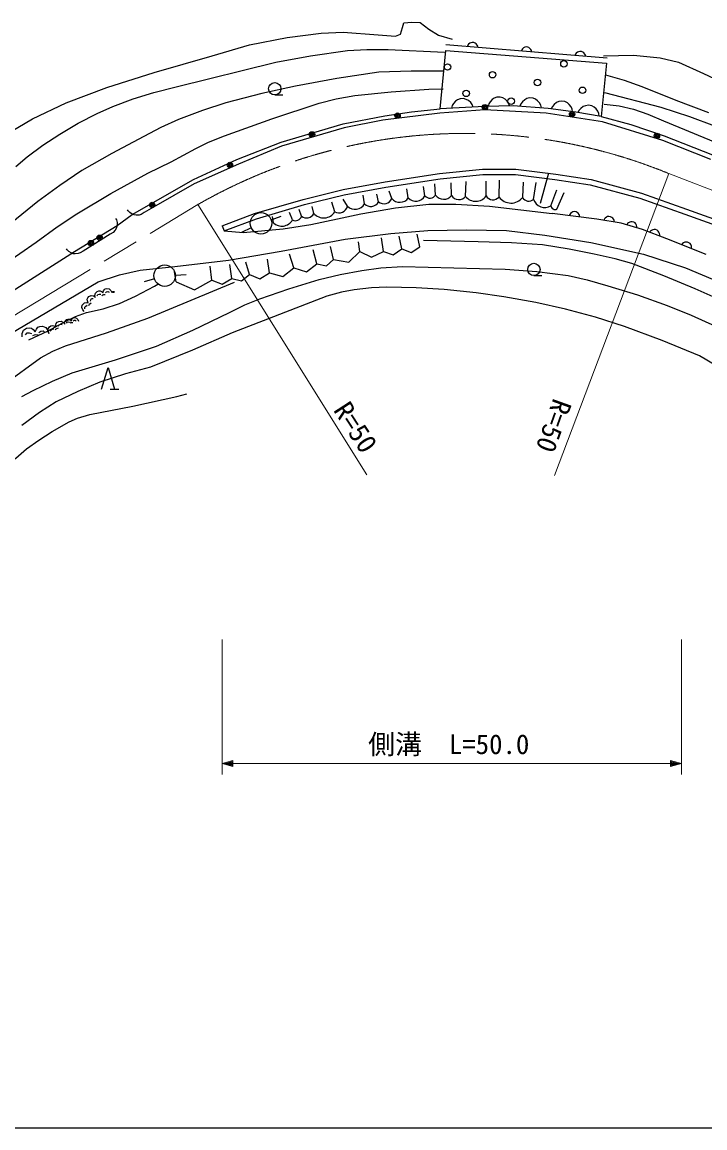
# Model space of a CAD drawing. Units: millimetres, scale not verified. Extents: x 40000 to 680000, y 20000 to 380000.
# Drawn here: x 282650 to 346133, y 205000 to 307816 of the extents above; entities that cross this region are included whole.
import ezdxf
from ezdxf.enums import TextEntityAlignment as Align

# ---------------------------------------------------------------- set-up
doc = ezdxf.new("R2010")
doc.units = ezdxf.units.MM
doc.header["$LTSCALE"] = 1000
doc.linetypes.add('CHAIN', pattern=[18.5, 12, -1.5, 3.5, -1.5])
for name, color, linetype, lineweight in [('M-BGD', 7, 'Continuous', 25), ('M-BMK', 2, 'CHAIN', 13), ('M-STR-HTXT', 7, 'Continuous', 13), ('M-TTL-BAND', 7, 'Continuous', 25)]:
    doc.layers.add(name, color=color, linetype=linetype, lineweight=lineweight)
doc.styles.add('ＭＳ ゴシック', font='')
doc.styles.get('ＭＳ ゴシック').set_extended_font_data('MS Gothic')

msp = doc.modelspace()

# ---------------------------------------------------------------- linework, layer by layer
at = {"layer": 'M-BGD'}
for p, q in [((318008, 307329), (318129, 307735)), ((318129, 307735), (318898, 307816)), ((318898, 307816), (319667, 307775)), ((319667, 307775), (320476, 307167)), ((303806, 305709), (307286, 306398)), ((307286, 306398), (310442, 306803)), ((310442, 306803), (312505, 306884)), ((312505, 306884), (315742, 306641)), ((315742, 306641), (317361, 306519)), ((317361, 306519), (317846, 306681)), ((317846, 306681), (318008, 307329)), ((320476, 307167), (321366, 306600)), ((321366, 306600), (322621, 306236)), ((300327, 304696), (303806, 305709)), ((337052, 304453), (322041, 305709)), ((324094, 305658), (324044, 305541)), ((324162, 305753), (324094, 305658)), ((324270, 305844), (324162, 305753)), ((324375, 305896), (324270, 305844)), ((324498, 305926), (324375, 305896)), ((324657, 305912), (324498, 305926)), ((324773, 305862), (324657, 305912)), ((324868, 305794), (324773, 305862)), ((324959, 305686), (324868, 305794)), ((325011, 305581), (324959, 305686)), ((325041, 305458), (325011, 305581)), ((329274, 305426), (329166, 305334)), ((329378, 305477), (329274, 305426)), ((329501, 305507), (329378, 305477)), ((329661, 305494), (329501, 305507)), ((329777, 305444), (329661, 305494)), ((329872, 305375), (329777, 305444)), ((329963, 305267), (329872, 305375)), ((294930, 303117), (300327, 304696)), ((321515, 299754), (322041, 305182)), ((322041, 305182), (336971, 304008)), ((329098, 305239), (329048, 305123)), ((329166, 305334), (329098, 305239)), ((330015, 305163), (329963, 305267)), ((330044, 305040), (330015, 305163)), ((334101, 304821), (334051, 304704)), ((334169, 304915), (334101, 304821)), ((334277, 305007), (334169, 304915)), ((334382, 305058), (334277, 305007)), ((334505, 305088), (334382, 305058)), ((334664, 305075), (334505, 305088)), ((334781, 305025), (334664, 305075)), ((334875, 304957), (334781, 305025)), ((334967, 304849), (334875, 304957)), ((335018, 304744), (334967, 304849)), ((335048, 304621), (335018, 304744)), ((336711, 304690), (339503, 304735)), ((339503, 304735), (341975, 304506)), ((341975, 304506), (343669, 304094)), ((336971, 304008), (336485, 299025)), ((343669, 304094), (346004, 303040)), ((290520, 301739), (294930, 303117)), ((346004, 303040), (349346, 301481)), ((286757, 300321), (290520, 301739)), ((283601, 298823), (286757, 300321)), ((306136, 301056), (306886, 301056)), ((322758, 300256), (322647, 300050)), ((322948, 300466), (322758, 300256)), ((323141, 300596), (322948, 300466)), ((323377, 300688), (323141, 300596)), ((323697, 300703), (323377, 300688)), ((323941, 300635), (323697, 300703)), ((324146, 300525), (323941, 300635)), ((324356, 300335), (324146, 300525)), ((324485, 300141), (324356, 300335)), ((326164, 300413), (326050, 300210)), ((326358, 300620), (326164, 300413)), ((326554, 300746), (326358, 300620)), ((326791, 300833), (326554, 300746)), ((327111, 300843), (326791, 300833)), ((327354, 300770), (327111, 300843)), ((327557, 300656), (327354, 300770)), ((327763, 300462), (327557, 300656)), ((327889, 300265), (327763, 300462)), ((327976, 300028), (327889, 300265)), ((329031, 300225), (328933, 299991)), ((329166, 300416), (329031, 300225)), ((329380, 300600), (329166, 300416)), ((329588, 300705), (329380, 300600)), ((329834, 300767), (329588, 300705)), ((330153, 300743), (329834, 300767)), ((330386, 300645), (330153, 300743)), ((330577, 300510), (330386, 300645)), ((330761, 300296), (330577, 300510)), ((330866, 300087), (330761, 300296)), ((332339, 300331), (332113, 300160)), ((332553, 300422), (332339, 300331)), ((332802, 300468), (332553, 300422)), ((333119, 300423), (332802, 300468)), ((333346, 300310), (333119, 300423)), ((333527, 300163), (333346, 300310)), ((321502, 299360), (316180, 298703)), ((316387, 299098), (318859, 299465)), ((318859, 299465), (321515, 299754)), ((325658, 299652), (321502, 299360)), ((325642, 299957), (321515, 299754)), ((322647, 300050), (322579, 299807)), ((324577, 299905), (324485, 300141)), ((328312, 300038), (325642, 299957)), ((331372, 299360), (325658, 299652)), ((326050, 300210), (325977, 299967)), ((331549, 299795), (328312, 300038)), ((330928, 299841), (330866, 300087)), ((336622, 298557), (331372, 299360)), ((334138, 299430), (331549, 299795)), ((331966, 299979), (331853, 299752)), ((332113, 300160), (331966, 299979)), ((333697, 299937), (333527, 300163)), ((333788, 299722), (333697, 299937)), ((333834, 299473), (333788, 299722)), ((336485, 299025), (334138, 299430)), ((334446, 299621), (334326, 299398)), ((334598, 299798), (334446, 299621)), ((334829, 299961), (334598, 299798)), ((335047, 300046), (334829, 299961)), ((335297, 300084), (335047, 300046)), ((335612, 300029), (335297, 300084)), ((335835, 299909), (335612, 300029)), ((336012, 299757), (335835, 299909)), ((336175, 299526), (336012, 299757)), ((336259, 299308), (336175, 299526)), ((336297, 299058), (336259, 299308)), ((281052, 297309), (283601, 298823)), ((306743, 296656), (312496, 298365)), ((312496, 298365), (316387, 299098)), ((316180, 298703), (312607, 297973)), ((336485, 299025), (339244, 298286)), ((342236, 296805), (336622, 298557)), ((339244, 298286), (342361, 297245)), ((312607, 297973), (306774, 296294)), ((342361, 297245), (346852, 295471)), ((302623, 295052), (306743, 296656)), ((306774, 296294), (302764, 294615)), ((346683, 295053), (342236, 296805)), ((298594, 293172), (302623, 295052)), ((302764, 294615), (298657, 292790)), ((321456, 293734), (325452, 294154)), ((325452, 294154), (328554, 294154)), ((328554, 294154), (332270, 293678)), ((292872, 289918), (298594, 293172)), ((316398, 292951), (321456, 293734)), ((316480, 292457), (321520, 293238)), ((321520, 293238), (325478, 293653)), ((325478, 293653), (328522, 293653)), ((325788, 291658), (325788, 293026)), ((326994, 291551), (327048, 293107)), ((328522, 293653), (332195, 293184)), ((330848, 290983), (331636, 293798)), ((332195, 293184), (335465, 292684)), ((332270, 293678), (335568, 293175)), ((335568, 293175), (340243, 291916)), ((298657, 292790), (294866, 290600)), ((308769, 291328), (312486, 292252)), ((312486, 292252), (316398, 292951)), ((312590, 291762), (316480, 292457)), ((317026, 291417), (316785, 292087)), ((318553, 291470), (318419, 292329)), ((320108, 291658), (319974, 292517)), ((321099, 291739), (321019, 292785)), ((322573, 291685), (322546, 292865)), ((323886, 291605), (323940, 293000)), ((329192, 291524), (329272, 292946)), ((330210, 291336), (330451, 292892)), ((331818, 290746), (332380, 292222)), ((335465, 292684), (340095, 291437)), ((304270, 290013), (308769, 291328)), ((308900, 290845), (312590, 291762)), ((311720, 290183), (311452, 291068)), ((312899, 290692), (312498, 291363)), ((314480, 290934), (314346, 291712)), ((315793, 291095), (315633, 291819)), ((332380, 290424), (333050, 291980)), ((340095, 291437), (344265, 289962)), ((340243, 291916), (344435, 290433)), ((292520, 290263), (292460, 290367)), ((292655, 290109), (292520, 290263)), ((292879, 289961), (292655, 290109)), ((293063, 289882), (292879, 289961)), ((293999, 290100), (293722, 289940)), ((294866, 290600), (293999, 290100)), ((301252, 288866), (304270, 290013)), ((304429, 289538), (308900, 290845)), ((307781, 289431), (307513, 290102)), ((308639, 289780), (308398, 290397)), ((309764, 290022), (309604, 290666)), ((311975, 289535), (314137, 289995)), ((314137, 289995), (317353, 290536)), ((317353, 290536), (320461, 290888)), ((320461, 290888), (322974, 290888)), ((322974, 290888), (326109, 290698)), ((326109, 290698), (331938, 290022)), ((336100, 289508), (331938, 290022)), ((333649, 290033), (333577, 289941)), ((333760, 290120), (333649, 290033)), ((333867, 290167), (333760, 290120)), ((333991, 290192), (333867, 290167)), ((334150, 290172), (333991, 290192)), ((334264, 290118), (334150, 290172)), ((334356, 290046), (334264, 290118)), ((334443, 289934), (334356, 290046)), ((344265, 289962), (347979, 288620)), ((344435, 290433), (348151, 289090)), ((291333, 289569), (291417, 289432)), ((291479, 288952), (291414, 288677)), ((291417, 289432), (291476, 289186)), ((291476, 289186), (291479, 288952)), ((291499, 288910), (292872, 289918)), ((293261, 289858), (293063, 289882)), ((293529, 289874), (293261, 289858)), ((293722, 289940), (293529, 289874)), ((301430, 288398), (304429, 289538)), ((305802, 289447), (306743, 289785)), ((306013, 289163), (305932, 289753)), ((306921, 288588), (309488, 288994)), ((309488, 288994), (311975, 289535)), ((333577, 289941), (333523, 289826)), ((334490, 289828), (334443, 289934)), ((334515, 289704), (334490, 289828)), ((338343, 289129), (336100, 289508)), ((336788, 289513), (336728, 289402)), ((336864, 289602), (336788, 289513)), ((336979, 289684), (336864, 289602)), ((337087, 289727), (336979, 289684)), ((337212, 289746), (337087, 289727)), ((337370, 289720), (337212, 289746)), ((337482, 289660), (337370, 289720)), ((337571, 289584), (337482, 289660)), ((337653, 289469), (337571, 289584)), ((337695, 289360), (337653, 289469)), ((337715, 289235), (337695, 289360)), ((340343, 288534), (338343, 289129)), ((338936, 289078), (338864, 288974)), ((339022, 289157), (338936, 289078)), ((339147, 289224), (339022, 289157)), ((339260, 289253), (339147, 289224)), ((339386, 289257), (339260, 289253)), ((339539, 289212), (339386, 289257)), ((339643, 289139), (339539, 289212)), ((339722, 289053), (339643, 289139)), ((339789, 288928), (339722, 289053)), ((339818, 288815), (339789, 288928)), ((287516, 286481), (291499, 288910)), ((290839, 288085), (289989, 287558)), ((291111, 288254), (290839, 288085)), ((291307, 288469), (291111, 288254)), ((291414, 288677), (291307, 288469)), ((301252, 288866), (301430, 288398)), ((301430, 288398), (303191, 288263)), ((303955, 288684), (303050, 288259)), ((303191, 288263), (306921, 288588)), ((312674, 287648), (316929, 288153)), ((316929, 288153), (320365, 288437)), ((317948, 286739), (317709, 287903)), ((319623, 286910), (319383, 288108)), ((320365, 288437), (323959, 288501)), ((323959, 288501), (327679, 288437)), ((327679, 288437), (331241, 287996)), ((331241, 287996), (335540, 287333)), ((339822, 288689), (339818, 288815)), ((342586, 287668), (340343, 288534)), ((341079, 288379), (340998, 288281)), ((341170, 288450), (341079, 288379)), ((341300, 288508), (341170, 288450)), ((341415, 288528), (341300, 288508)), ((341541, 288522), (341415, 288528)), ((341690, 288464), (341541, 288522)), ((341788, 288384), (341690, 288464)), ((341860, 288292), (341788, 288384)), ((341917, 288162), (341860, 288292)), ((341937, 288047), (341917, 288162)), ((341931, 287921), (341937, 288047)), ((289177, 287055), (288326, 286528)), ((289989, 287558), (289177, 287055)), ((306748, 286512), (312674, 287648)), ((311606, 285747), (311318, 286945)), ((314052, 286500), (313916, 287389)), ((316239, 286500), (316069, 287766)), ((318828, 286406), (319623, 286910)), ((335540, 287333), (340426, 286228)), ((346262, 286207), (342586, 287668)), ((344041, 287219), (343959, 287122)), ((344133, 287290), (344041, 287219)), ((344263, 287346), (344133, 287290)), ((344378, 287365), (344263, 287346)), ((344505, 287358), (344378, 287365)), ((344653, 287299), (344505, 287358)), ((344750, 287217), (344653, 287299)), ((344821, 287124), (344750, 287217)), ((344877, 286994), (344821, 287124)), ((344896, 286879), (344877, 286994)), ((344889, 286753), (344896, 286879)), ((279093, 281118), (287516, 286481)), ((286843, 286644), (286780, 286746)), ((286982, 286495), (286843, 286644)), ((287211, 286354), (286982, 286495)), ((287397, 286281), (287211, 286354)), ((287596, 286263), (287397, 286281)), ((287863, 286288), (287596, 286263)), ((288054, 286359), (287863, 286288)), ((288326, 286528), (288054, 286359)), ((301852, 285692), (306748, 286512)), ((307915, 284960), (307525, 286226)), ((310068, 285337), (309712, 286637)), ((313017, 285511), (314052, 286500)), ((314052, 286500), (315146, 285952)), ((315146, 285952), (316239, 286500)), ((316239, 286500), (317154, 286192)), ((317154, 286192), (317948, 286739)), ((317948, 286739), (318828, 286406)), ((340426, 286228), (344335, 284966)), ((293625, 284745), (296840, 285092)), ((296840, 285092), (301852, 285692)), ((300294, 283831), (300143, 285131)), ((302140, 283968), (301955, 285268)), ((303780, 284344), (303458, 285508)), ((305660, 284515), (305475, 285781)), ((306899, 284173), (307915, 284960)), ((307915, 284960), (309086, 284609)), ((309086, 284609), (310068, 285337)), ((310068, 285337), (310940, 285157)), ((310940, 285157), (311606, 285747)), ((311606, 285747), (313017, 285511)), ((344335, 284966), (347424, 283672)), ((289716, 283672), (291702, 284303)), ((291702, 284303), (293625, 284745)), ((294949, 283949), (293993, 283656)), ((296979, 283660), (296794, 284789)), ((296905, 284288), (297904, 284335)), ((298680, 282916), (300294, 283831)), ((300294, 283831), (301251, 283438)), ((301251, 283438), (302140, 283968)), ((302140, 283968), (303054, 283746)), ((303054, 283746), (303780, 284344)), ((303780, 284344), (304763, 283959)), ((304763, 283959), (305660, 284515)), ((305660, 284515), (306899, 284173)), ((330237, 284246), (330987, 284246)), ((280862, 278423), (289716, 283672)), ((289463, 282623), (289618, 282771)), ((289618, 282771), (289771, 282817)), ((289771, 282817), (289903, 282824)), ((289903, 282824), (290023, 282760)), ((290023, 282760), (290161, 282635)), ((290161, 282635), (290207, 282816)), ((290207, 282816), (290271, 282936)), ((290271, 282936), (290384, 283004)), ((290384, 283004), (290537, 283050)), ((290498, 282737), (290621, 282775)), ((290537, 283050), (290748, 283014)), ((290621, 282775), (290741, 282711)), ((290748, 283014), (290896, 282858)), ((290896, 282858), (290983, 282684)), ((291028, 282721), (291040, 282745)), ((291040, 282745), (291064, 282757)), ((291064, 282757), (291084, 282757)), ((291084, 282757), (291100, 282753)), ((291100, 282753), (291112, 282741)), ((291136, 282741), (291148, 282753)), ((291148, 282753), (291164, 282757)), ((291164, 282757), (291184, 282757)), ((291184, 282757), (291208, 282745)), ((291208, 282745), (291220, 282721)), ((296979, 283660), (298680, 282916)), ((288343, 281634), (288453, 281720)), ((288453, 281720), (288597, 281737)), ((288597, 281737), (288793, 281712)), ((288706, 282041), (288764, 282169)), ((288723, 281897), (288706, 282041)), ((288793, 281712), (288723, 281897)), ((288764, 282169), (288869, 282302)), ((288869, 282302), (289076, 282400)), ((288948, 281633), (289059, 281719)), ((288994, 281857), (289025, 282006)), ((289025, 282006), (289109, 282113)), ((289076, 282400), (289299, 282353)), ((289109, 282113), (289253, 282129)), ((289299, 282353), (289480, 282253)), ((289427, 282411), (289463, 282623)), ((289452, 282217), (289427, 282411)), ((289638, 282375), (289702, 282495)), ((289702, 282495), (289825, 282532)), ((289825, 282532), (289966, 282508)), ((290064, 282404), (290147, 282463)), ((290147, 282463), (290239, 282491)), ((290239, 282491), (290370, 282497)), ((290394, 282639), (290498, 282737)), ((291024, 282696), (291028, 282721)), ((291052, 282708), (291064, 282721)), ((291064, 282721), (291080, 282721)), ((291080, 282721), (291096, 282712)), ((291104, 282696), (291116, 282700)), ((291112, 282741), (291124, 282721)), ((291116, 282700), (291128, 282700)), ((291124, 282721), (291136, 282741)), ((291128, 282700), (291144, 282696)), ((291152, 282712), (291168, 282721)), ((291168, 282721), (291184, 282721)), ((291184, 282721), (291196, 282708)), ((291220, 282721), (291224, 282696)), ((288191, 281277), (288237, 281501)), ((288288, 281071), (288191, 281277)), ((288237, 281501), (288343, 281634)), ((288427, 280917), (288288, 281071)), ((288477, 281311), (288562, 281418)), ((288494, 281168), (288477, 281311)), ((288562, 281418), (288699, 281483)), ((288848, 281452), (288885, 281553)), ((288885, 281553), (288948, 281633)), ((285778, 279469), (285781, 279667)), ((285781, 279667), (285818, 279807)), ((285818, 279807), (285919, 279905)), ((285919, 279905), (286065, 279990)), ((286065, 279990), (286293, 280005)), ((286102, 279657), (286219, 279725)), ((286219, 279725), (286359, 279688)), ((286293, 280005), (286484, 279879)), ((286484, 279879), (286616, 279720)), ((286605, 279878), (286645, 280048)), ((286616, 279720), (286605, 279878)), ((286645, 280048), (286779, 280160)), ((286775, 279838), (286833, 279932)), ((286779, 280160), (286905, 280190)), ((286833, 279932), (286934, 279956)), ((286905, 280190), (287012, 280188)), ((286934, 279956), (287047, 279929)), ((287012, 280188), (287106, 280130)), ((287106, 280130), (287212, 280022)), ((287122, 279840), (287191, 279883)), ((287191, 279883), (287267, 279901)), ((287212, 280022), (287258, 280166)), ((287258, 280166), (287316, 280260)), ((287267, 279901), (287375, 279900)), ((287316, 280260), (287411, 280310)), ((287401, 280013), (287490, 280088)), ((287411, 280310), (287538, 280340)), ((287490, 280088), (287592, 280112)), ((287538, 280340), (287708, 280300)), ((287592, 280112), (287686, 280054)), ((287708, 280300), (287819, 280166)), ((287819, 280166), (287881, 280020)), ((282651, 278556), (282664, 278861)), ((282664, 278861), (282776, 279177)), ((282776, 279177), (283056, 279363)), ((282980, 278748), (283111, 278916)), ((283056, 279363), (283304, 279394)), ((283111, 278916), (283309, 278940)), ((283304, 279394), (283509, 279368)), ((283309, 278940), (283520, 278865)), ((283509, 279368), (283676, 279238)), ((283644, 278679), (283787, 278747)), ((283676, 279238), (283855, 279008)), ((283787, 278747), (283936, 278765)), ((283855, 279008), (283974, 279274)), ((283936, 278765), (284140, 278740)), ((283974, 279274), (284104, 279442)), ((284104, 279442), (284297, 279516)), ((284215, 278951), (284401, 279075)), ((284297, 279516), (284545, 279547)), ((284401, 279075), (284600, 279100)), ((284545, 279547), (284861, 279434)), ((284600, 279100), (284767, 278969)), ((284861, 279434), (285046, 279155)), ((285046, 279155), (285133, 278863)), ((285059, 279286), (285184, 279477)), ((285073, 279058), (285059, 279286)), ((285146, 278864), (285073, 279058)), ((285184, 279477), (285331, 279562)), ((285301, 279072), (285337, 279212)), ((285331, 279562), (285465, 279601)), ((285337, 279212), (285455, 279280)), ((285455, 279280), (285607, 279290)), ((285465, 279601), (285605, 279565)), ((285605, 279565), (285778, 279469)), ((285734, 279207), (285805, 279287)), ((285805, 279287), (285893, 279339)), ((285893, 279339), (286028, 279378)), ((286018, 279530), (286102, 279657)), ((290042, 273702), (290642, 275704)), ((290642, 275704), (291242, 273702)), ((290842, 273702), (291642, 273702))]:
    msp.add_line(p, q, dxfattribs=at)
for points in [[(282077, 294379), (283128, 295301), (284577, 296379), (286149, 297410), (287875, 298421), (289627, 299322), (291094, 299972), (292970, 300669), (294883, 301258), (296966, 301790), (306242, 304085), (309474, 304671), (312897, 305185), (314694, 305278), (316698, 305270), (321912, 305010)], [(321820, 303269), (318810, 303270), (315806, 303153), (311905, 302558), (308082, 301868), (304937, 301167), (301602, 300316), (299435, 299602), (297188, 298751), (295552, 298013), (293956, 297182), (290997, 295612), (288209, 294015), (286142, 292631), (284112, 291146), (281622, 289114)], [(336893, 302902), (338626, 302410), (340270, 301836), (343422, 300551), (346480, 299412)], [(278004, 283331), (280934, 285256), (283955, 287365), (285901, 288773), (287747, 289988), (290902, 291867), (294330, 293772), (296498, 294835), (298788, 296074), (299975, 296650), (301460, 297240), (305884, 298825), (310280, 300292), (311835, 300677), (313577, 300990), (316968, 301335), (320469, 301583), (321788, 301619)], [(347053, 298127), (344723, 299005), (342064, 299885), (336823, 301252)], [(336778, 300198), (338170, 300022), (339507, 299727), (340825, 299267), (342300, 298626), (351197, 294934), (354596, 293479), (358136, 291852), (366808, 288006), (369190, 286963), (371439, 285859), (374133, 284156)], [(372403, 267681), (371600, 267655), (370739, 267743), (369971, 267965), (369042, 268368), (367630, 269130), (366433, 269900), (364178, 271561), (361794, 273187), (353817, 278591), (351942, 279742), (350079, 280763), (347741, 281906), (345231, 283014), (342331, 284234), (339343, 285381), (337783, 285810), (335825, 286228), (333527, 286700), (331025, 287102), (328148, 287296), (325051, 287398), (319977, 287499)], [(282615, 272992), (283684, 273549), (285461, 274425), (287317, 275208), (291328, 276409), (295155, 277672), (298529, 279175), (301925, 280805), (303357, 281519), (304740, 282099), (307464, 283028), (310277, 283873), (312221, 284346), (314229, 284725), (316016, 284959), (318012, 285104), (327572, 284851), (330503, 284613), (333425, 284263), (335178, 283860), (337105, 283305), (339861, 282445), (342633, 281472), (344856, 280566), (347111, 279533)], [(277798, 271604), (281056, 274170), (284362, 276609), (285492, 277208), (286678, 277710), (290494, 278925), (294329, 280283), (302397, 283638)], [(348000, 275384), (345626, 276781), (342166, 278202), (338667, 279513), (335961, 280367), (333178, 281130), (330400, 281743), (327450, 282287), (324871, 282646), (321897, 282950), (319294, 283104), (316560, 283163), (315124, 283109), (313532, 282928), (312335, 282695), (310986, 282321), (302169, 278934), (298487, 277317), (294592, 275743), (292257, 275112), (289864, 274323), (287828, 273470), (285816, 272496), (284254, 271505), (282621, 270319)], [(283264, 278264), (285074, 279112), (286727, 280001), (287621, 280454), (288625, 280826), (290188, 281172), (291713, 281646), (293206, 282332), (294973, 283270), (295284, 283440)], [(278919, 260987), (279340, 262534), (279808, 263889), (280227, 264803), (280843, 265841), (281389, 266559), (282077, 267286), (283061, 268135), (284193, 268959), (285447, 269763), (287027, 270637), (287810, 270978), (288951, 271339), (292945, 272116), (297027, 273016), (297953, 273252)]]:
    msp.add_lwpolyline(points, dxfattribs=at)
for centre, major_axis in [((322211, 303644), (0, 300)), ((333025, 303933), (0, 300)), ((326393, 302923), (0, 300)), ((330574, 302201), (0, 300)), ((306136, 301627), (0, 571)), ((323942, 301190), (0, 300)), ((334755, 301479), (0, 300)), ((328123, 300469), (0, 300)), ((317558, 299126), (0, 250)), ((317558, 299126), (0, 150)), ((325679, 299902), (0, 250)), ((325679, 299902), (0, 150)), ((325679, 299902), (0, 50.1)), ((333786, 299244), (0, 250)), ((333786, 299244), (0, 150)), ((333786, 299244), (0, 50.1)), ((317558, 299126), (0, 50.1)), ((309605, 297370), (0, 250)), ((309605, 297370), (0, 150)), ((309605, 297370), (0, 50.1)), ((341671, 297244), (0, 250)), ((341671, 297244), (0, 150)), ((341671, 297244), (0, 50.1)), ((301974, 294538), (0, 250)), ((301974, 294538), (0, 150)), ((301974, 294538), (0, 50.1)), ((294741, 290817), (0, 250)), ((294741, 290817), (0, 150)), ((294741, 290817), (0, 50.1)), ((304861, 289109), (0, 1001)), ((289857, 287771), (0, 250)), ((289857, 287771), (0, 150)), ((289045, 287267), (0, 250)), ((289045, 287267), (0, 150)), ((289045, 287267), (0, 50.1)), ((289857, 287771), (0, 50.1)), ((295906, 284242), (0, 1001)), ((330237, 284817), (0, 571))]:
    msp.add_ellipse(centre, major_axis=major_axis, ratio=0.998797, dxfattribs=at)
for centre, major_axis, start_param, end_param in [((315077, 291507), (0, 828), 2.3361398, 4.1907303), ((316289, 291719), (0, 797), 2.4694798, 4.3240703), ((317770, 292017), (0, 956), 2.2493708, 4.1039612), ((319260, 292148), (0, 980), 2.3344061, 4.1889966), ((320573, 292071), (0, 622), 2.2952014, 4.1497919), ((321856, 292265), (0, 923), 2.1779499, 4.0325401), ((323260, 292138), (0, 823), 2.1531492, 4.0077397), ((324817, 292346), (0, 1191), 2.2424589, 4.0970495), ((326432, 292057), (0, 758), 2.1256414, 3.9802319), ((328103, 292362), (0, 1375), 2.2021029, 4.0566934), ((329771, 291812), (0, 648), 2.0321291, 3.8867196), ((331235, 291645), (0, 1072), 1.8628527, 3.7174432), ((309111, 290323), (0, 720), 2.4253909, 4.2799812), ((310682, 290837), (0, 1228), 2.2963048, 4.1508953), ((312119, 290880), (0, 804), 2.621929, 4.4765193), ((313599, 291407), (0, 1001), 2.365673, 4.2202633), ((332220, 290796), (0, 406), 1.6951516, 3.5497418), ((306797, 289961), (0, 1119), 2.3646689, 4.2192593), ((308079, 289928), (0, 579), 2.60018, 4.4547705)]:
    msp.add_ellipse(centre, major_axis=major_axis, ratio=0.998797, start_param=start_param, end_param=end_param, dxfattribs=at)
at = {"layer": 'M-BMK'}
for p, q in [((342780, 293735), (352968, 289771)), ((262884, 269041), (298992, 290854))]:
    msp.add_line(p, q, dxfattribs=at)
msp.add_ellipse((323832, 247405), major_axis=(0, 50063), ratio=0.998797, start_param=5.894544, end_param=6.8030652, dxfattribs=at)
at = {"layer": 'M-STR-HTXT'}
for p, q in [((342780, 293735), (332151, 265673)), ((298992, 290854), (314695, 265731)), ((301252, 250422), (301252, 237869)), ((343944, 237869), (343944, 250422)), ((301252, 238870), (302252, 239150)), ((301252, 238870), (343944, 238870)), ((302252, 238590), (301252, 238870)), ((301532, 238870), (302212, 239070)), ((302212, 238670), (301532, 238870)), ((301692, 238870), (302172, 238990)), ((302172, 238750), (301692, 238870)), ((301932, 238870), (302132, 238910)), ((302132, 238830), (301932, 238870)), ((302132, 238910), (302132, 238830)), ((302172, 238990), (302172, 238750)), ((302212, 239070), (302212, 238670)), ((302252, 239150), (302252, 238590)), ((342944, 238590), (342944, 239150)), ((342944, 239150), (343944, 238870)), ((343944, 238870), (342944, 238590)), ((342984, 238670), (342984, 239070)), ((342984, 239070), (343664, 238870)), ((343664, 238870), (342984, 238670)), ((343024, 238750), (343024, 238990)), ((343024, 238990), (343504, 238870)), ((343504, 238870), (343024, 238750)), ((343064, 238830), (343064, 238910)), ((343064, 238910), (343264, 238870)), ((343264, 238870), (343064, 238830))]:
    msp.add_line(p, q, dxfattribs=at)
at = {"layer": 'M-TTL-BAND'}
msp.add_line((40000, 205000), (579000, 205000), dxfattribs=at)

# ---------------------------------------------------------------- texts
at = {"layer": 'M-STR-HTXT', "style": 'ＭＳ ゴシック'}
for rotation, p in [(302.968, (311074, 271441)), (250.322, (331546, 273116))]:
    msp.add_text('R=50', height=1833, rotation=rotation, dxfattribs=at).set_placement(p, align=Align.BOTTOM_LEFT)
msp.add_text('側溝\u3000L=50.0', height=1833, dxfattribs=at).set_placement((314827, 239206), align=Align.BOTTOM_LEFT)

doc.saveas('drawing.dxf')
